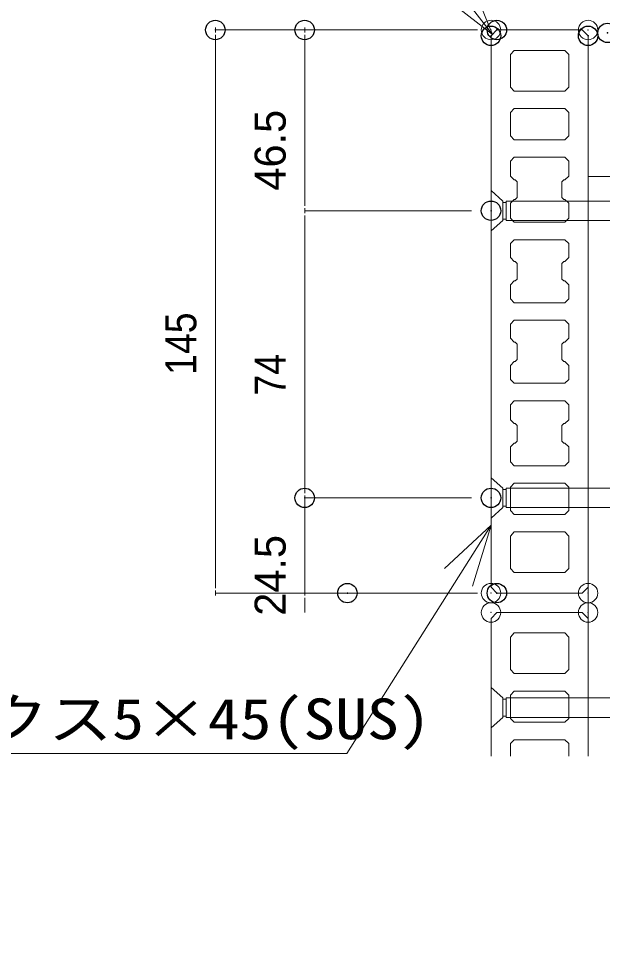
# Model space of a CAD drawing. Units: millimetres, scale not verified. Extents: x -450 to 450, y -136 to 136.
# Drawn here: x 293.65 to 323.74, y 53.2 to 100.45 of the extents above; entities that cross this region are included whole.
import ezdxf
from ezdxf.enums import TextEntityAlignment as Align

# ---------------------------------------------------------------- set-up
doc = ezdxf.new("R2010")
doc.units = ezdxf.units.MM
doc.header["$LTSCALE"] = 2
doc.header["$PDMODE"] = 32
doc.header["$PDSIZE"] = 1
for name, color, linetype, lineweight in [('0-0_一般', 4, 'Continuous', 9), ('0-1_デッキ', 4, 'Continuous', 9), ('0-4_文字', 4, 'Continuous', 9), ('0-5_幕板下地', 1, 'Continuous', 9), ('0-6_ビス', 4, 'Continuous', 9), ('0-9_寸法', 7, 'Continuous', 9), ('0-A_0', 2, 'Continuous', 9)]:
    doc.layers.add(name, color=color, linetype=linetype, lineweight=lineweight)
doc.layers.add('0-B_Defpoints', color=7, linetype='Continuous')
doc.styles.add('Osaka', font='')
doc.styles.add('ＭＳ ゴシック', font='')
doc.styles.get('Osaka').set_extended_font_data('Osaka')
doc.styles.get('ＭＳ ゴシック').set_extended_font_data('MS Gothic')

# ---------------------------------------------------------------- blocks, each defined once
blk = doc.blocks.new('グループ-29-1')
at = {"layer": '0-5_幕板下地', "color": 4}
for p, q in [((10751, -4111.93), (10751, -4410.53)), ((10817.8, -4111.93), (10751, -4111.93))]:
    blk.add_line(p, q, dxfattribs=at)
at = {"layer": '0-5_幕板下地', "color": 7}
blk.add_line((10751, -4283.95), (10751, -4286.56), dxfattribs=at)
blk = doc.blocks.new('_DOT')
at = {"layer": '0-A_0', "color": 7}
for p, q in [((-1, 0), (-2, 0)), ((-0.5, 0), (0.5, 0))]:
    blk.add_line(p, q, dxfattribs=at)
blk = doc.blocks.new('グループ-294-1')
at = {"layer": '0-6_ビス'}
for p, q in [((10708.87, -4125.3), (10707.07, -4125.3)), ((10707.07, -4133.91), (10708.87, -4133.91))]:
    blk.add_line(p, q, dxfattribs=at)
for points in [[(10707.07, -4134.61), (10701, -4140.01), (10701, -4119.21), (10707.07, -4124.61)], [(10708.87, -4134.61), (10785.37, -4134.61), (10791, -4129.61), (10785.37, -4124.61), (10708.87, -4124.61)]]:
    blk.add_lwpolyline(points, close=True, dxfattribs=at)
blk = doc.blocks.new('グループ-295-1')
at = {"layer": '0-6_ビス'}
for p, q in [((10708.87, -4273.2), (10707.07, -4273.2)), ((10707.07, -4281.82), (10708.87, -4281.82))]:
    blk.add_line(p, q, dxfattribs=at)
for points in [[(10707.07, -4282.51), (10701, -4287.91), (10701, -4267.11), (10707.07, -4272.51)], [(10708.87, -4282.51), (10785.37, -4282.51), (10791, -4277.51), (10785.37, -4272.51), (10708.87, -4272.51)]]:
    blk.add_lwpolyline(points, close=True, dxfattribs=at)
blk = doc.blocks.new('グループ-296-1')
at = {"layer": '0-0_一般'}
for points in [[(10704.02, -4326.53), (10747.98, -4326.53), (10751, -4323.51), (10751, -4039.55), (10747.98, -4036.53), (10704.02, -4036.53), (10701, -4039.55), (10701, -4323.51)], [(10713, -4068.03), (10711, -4065.9), (10711, -4049.17), (10713, -4047.03), (10739, -4047.03), (10741, -4049.17), (10741, -4065.9), (10739, -4068.03)], [(10711, -4079.03), (10713, -4077.03), (10739, -4077.03), (10741, -4079.03), (10741, -4091.04), (10739, -4093.04), (10713, -4093.04), (10711.01, -4091.04)], [(10714.5, -4122.78), (10714.5, -4114.78), (10713.5, -4113.78), (10713, -4113.78), (10711, -4111.78), (10711, -4104.03), (10713, -4102.03), (10739, -4102.03), (10741, -4104.03), (10741, -4111.78), (10739, -4113.78), (10738.5, -4113.78), (10737.5, -4114.78), (10737.5, -4122.78), (10738.5, -4123.78), (10739, -4123.78), (10741, -4125.78), (10741, -4133.53), (10739, -4135.53), (10713, -4135.53), (10711, -4133.53), (10711, -4125.78), (10713, -4123.78), (10713.5, -4123.78)], [(10713, -4165.78), (10713.5, -4165.78), (10714.5, -4164.78), (10714.5, -4156.78), (10713.5, -4155.78), (10713, -4155.78), (10711, -4153.78), (10711, -4146.53), (10713, -4144.53), (10739, -4144.53), (10741, -4146.53), (10741, -4153.78), (10739, -4155.78), (10738.5, -4155.78), (10737.5, -4156.78), (10737.5, -4164.78), (10738.5, -4165.78), (10739, -4165.78), (10741, -4167.78), (10741, -4175.03), (10739, -4177.03), (10713, -4177.03), (10711, -4175.03), (10711, -4167.78)], [(10739, -4218.5), (10713, -4218.5), (10711, -4216.5), (10711, -4209.26), (10713, -4207.26), (10713.5, -4207.26), (10714.5, -4206.26), (10714.5, -4198.26), (10713.5, -4197.26), (10713, -4197.26), (10711, -4195.26), (10711, -4188.01), (10713, -4186.01), (10739, -4186.01), (10741, -4188.01), (10741, -4195.26), (10739, -4197.26), (10738.5, -4197.26), (10737.5, -4198.26), (10737.5, -4206.26), (10738.5, -4207.26), (10739, -4207.26), (10741, -4209.26), (10741, -4216.5)], [(10738.5, -4239.25), (10737.5, -4240.25), (10737.5, -4248.25), (10738.5, -4249.25), (10739, -4249.25), (10741, -4251.25), (10741, -4259), (10739, -4261), (10713, -4261), (10711, -4259), (10711, -4251.25), (10713, -4249.25), (10713.5, -4249.25), (10714.5, -4248.25), (10714.5, -4240.25), (10713.5, -4239.25), (10713, -4239.25), (10711, -4237.25), (10711, -4229.5), (10713, -4227.5), (10739, -4227.5), (10741, -4229.5), (10741, -4237.25), (10739, -4239.25)], [(10739, -4270), (10741, -4272), (10741, -4284.01), (10739, -4286.01), (10713, -4286.01), (10711, -4284.01), (10711.01, -4272), (10713, -4270)], [(10711, -4297.14), (10713, -4295), (10739, -4295), (10741, -4297.14), (10741, -4313.87), (10739, -4316), (10713, -4316), (10711, -4313.87)]]:
    blk.add_lwpolyline(points, close=True, dxfattribs=at)
at = {"layer": '0-0_一般', "color": 1}
for p in [(10701, -4036.53), (10751, -4036.53), (10701, -4326.53), (10751, -4326.53)]:
    blk.add_point(p, dxfattribs=at)
blk = doc.blocks.new('グループ-301-1')
at = {"layer": '0-0_一般'}
for p, q in [((10704.02, -4336.53), (10701, -4339.55)), ((10747.98, -4336.53), (10704.02, -4336.53)), ((10751, -4339.55), (10747.98, -4336.53)), ((10701, -4339.55), (10701, -4410.53)), ((10751, -4410.53), (10751, -4339.55)), ((10711, -4404.03), (10713, -4402.03)), ((10713, -4402.03), (10739, -4402.03)), ((10739, -4402.03), (10741, -4404.03)), ((10711, -4410.53), (10711, -4404.03)), ((10741, -4404.03), (10741, -4410.53)), ((10701, -4538.53), (10701, -4623.51)), ((10713, -4539.25), (10712.28, -4538.53)), ((10713.5, -4539.25), (10713, -4539.25)), ((10714.5, -4540.25), (10713.5, -4539.25)), ((10738.5, -4539.25), (10737.5, -4540.25)), ((10739, -4539.25), (10738.5, -4539.25)), ((10739.72, -4538.53), (10739, -4539.25)), ((10751, -4623.51), (10751, -4538.53)), ((10714.5, -4548.25), (10714.5, -4540.25)), ((10737.5, -4540.25), (10737.5, -4548.25)), ((10711, -4551.25), (10713, -4549.25)), ((10713, -4549.25), (10713.5, -4549.25)), ((10713.5, -4549.25), (10714.5, -4548.25)), ((10737.5, -4548.25), (10738.5, -4549.25)), ((10738.5, -4549.25), (10739, -4549.25)), ((10739, -4549.25), (10741, -4551.25)), ((10711, -4559), (10711, -4551.25)), ((10741, -4551.25), (10741, -4559)), ((10713, -4561), (10711, -4559)), ((10739, -4561), (10713, -4561)), ((10741, -4559), (10739, -4561)), ((10701, -4623.51), (10704.02, -4626.53)), ((10747.98, -4626.53), (10751, -4623.51)), ((10704.02, -4626.53), (10747.98, -4626.53))]:
    blk.add_line(p, q, dxfattribs=at)
at = {"layer": '0-0_一般', "color": 1}
for p in [(10701, -4336.53), (10751, -4336.53), (10701, -4626.53), (10751, -4626.53)]:
    blk.add_point(p, dxfattribs=at)
at = {"layer": '0-1_デッキ'}
for p, q in [((10711, -4349.17), (10713, -4347.03)), ((10711, -4365.9), (10711, -4349.17)), ((10713, -4347.03), (10739, -4347.03)), ((10739, -4347.03), (10741, -4349.17)), ((10741, -4349.17), (10741, -4365.9)), ((10713, -4368.03), (10711, -4365.9)), ((10739, -4368.03), (10713, -4368.03)), ((10741, -4365.9), (10739, -4368.03)), ((10711, -4379.03), (10713, -4377.03)), ((10711.01, -4391.04), (10711, -4379.03)), ((10713, -4377.03), (10739, -4377.03)), ((10739, -4377.03), (10741, -4379.03)), ((10741, -4379.03), (10741, -4391.04)), ((10713, -4393.04), (10711.01, -4391.04)), ((10739, -4393.04), (10713, -4393.04)), ((10741, -4391.04), (10739, -4393.04)), ((10711, -4584.01), (10711.01, -4572)), ((10711.01, -4572), (10713, -4570)), ((10713, -4570), (10739, -4570)), ((10739, -4570), (10741, -4572)), ((10741, -4572), (10741, -4584.01)), ((10713, -4586.01), (10711, -4584.01)), ((10739, -4586.01), (10713, -4586.01)), ((10741, -4584.01), (10739, -4586.01)), ((10711, -4597.14), (10713, -4595)), ((10713, -4595), (10739, -4595)), ((10739, -4595), (10741, -4597.14)), ((10711, -4613.87), (10711, -4597.14)), ((10741, -4597.14), (10741, -4613.87)), ((10713, -4616), (10711, -4613.87)), ((10741, -4613.87), (10739, -4616)), ((10739, -4616), (10713, -4616))]:
    blk.add_line(p, q, dxfattribs=at)
blk = doc.blocks.new('グループ-302-1')
at = {"layer": '0-6_ビス'}
for p, q in [((10707.07, -4381.24), (10708.87, -4381.24)), ((10708.87, -4389.86), (10707.07, -4389.86))]:
    blk.add_line(p, q, dxfattribs=at)
for points in [[(10707.07, -4380.55), (10701, -4375.15), (10701, -4395.95), (10707.07, -4390.55)], [(10708.87, -4380.55), (10785.37, -4380.55), (10791, -4385.55), (10785.37, -4390.55), (10708.87, -4390.55)]]:
    blk.add_lwpolyline(points, close=True, dxfattribs=at)

msp = doc.modelspace()

# ---------------------------------------------------------------- linework, layer by layer
at = {"layer": '0-4_文字', "color": 7}
for p, q in [((313.566, 105.421), (318.069, 99.621)), ((310.573, 62.59), (317.993, 74.347)), ((310.573, 62.59), (282.307, 62.59)), ((310.573, 62.59), (282.307, 62.59))]:
    msp.add_line(p, q, dxfattribs=at)
at = {"layer": '0-4_文字'}
msp.add_line((310.573, 62.59), (317.993, 74.347), dxfattribs=at)
at = {"layer": '0-4_文字', "color": 7}
for points in [[(316.838, 102.668), (318.069, 99.621), (315.479, 101.644)], [(315.589, 72.105), (317.993, 74.347), (317.032, 71.203)]]:
    msp.add_lwpolyline(points, dxfattribs=at)
at = {"layer": '0-4_文字'}
msp.add_lwpolyline([(315.589, 72.105), (317.993, 74.347), (317.032, 71.203)], dxfattribs=at)
at = {"layer": '0-9_寸法'}
for p, q in [((317.295, 99.847), (303.794, 99.847)), ((317.295, 99.847), (308.394, 99.847)), ((303.794, 71.348), (303.794, 99.346)), ((308.394, 91.04), (308.394, 99.346)), ((316.993, 90.539), (308.394, 90.539)), ((316.993, 90.539), (308.394, 90.539)), ((308.394, 90.039), (308.394, 76.25)), ((308.394, 76.25), (308.394, 76.751)), ((316.993, 75.749), (308.394, 75.749)), ((316.993, 75.749), (308.394, 75.749)), ((308.394, 70.847), (308.394, 75.749)), ((317.293, 70.847), (303.794, 70.847)), ((309.594, 70.847), (308.394, 70.847)), ((308.394, 70.347), (308.394, 69.846))]:
    msp.add_line(p, q, dxfattribs=at)
at = {"layer": '0-B_Defpoints'}
for p in [(303.794, 99.847), (308.394, 99.847), (318.295, 99.847), (323.993, 99.696), (317.993, 99.545), (322.993, 99.545), (317.993, 90.539), (308.394, 75.749), (317.993, 75.749), (310.594, 70.847), (318.293, 70.847)]:
    msp.add_point(p, dxfattribs=at)

# ---------------------------------------------------------------- block references
at = {"layer": '0-1_デッキ', "xscale": 0.1, "yscale": 0.1}
for name in ['グループ-296-1', 'グループ-301-1']:
    msp.add_blockref(name, (-752.107, 503.5), dxfattribs=at)
at = {"layer": '0-5_幕板下地', "xscale": 0.1, "yscale": 0.1}
msp.add_blockref('グループ-29-1', (-752.107, 503.5), dxfattribs=at)
at = {"layer": '0-6_ビス', "xscale": 0.1, "yscale": 0.1}
for name in ['グループ-294-1', 'グループ-295-1', 'グループ-302-1']:
    msp.add_blockref(name, (-752.107, 503.5), dxfattribs=at)
at = {"layer": '0-9_寸法', "xscale": 0.2503723, "yscale": 0.2503723}
for p, rotation in [((303.794, 99.847), 90), ((308.394, 99.847), 90), ((308.394, 90.539), 270), ((308.394, 90.539), 90), ((308.394, 75.749), 270), ((308.394, 75.749), 270), ((303.794, 70.847), 270), ((308.394, 70.847), 90)]:
    msp.add_blockref('_DOT', p, dxfattribs=dict(at, rotation=rotation))

# ---------------------------------------------------------------- texts
at = {"layer": '0-4_文字', "color": 7, "style": 'ＭＳ ゴシック', "width": 1.15}
msp.add_text('サラテクス5×45(SUS)', height=2.097, dxfattribs=at).set_placement((282.035, 62.692), align=Align.BOTTOM_LEFT)
at = {"layer": '0-9_寸法', "style": 'Osaka'}
for s, p in [('46.5', (307.894, 91.574)), ('24.5', (307.894, 69.679))]:
    msp.add_text(s, height=1.598, rotation=90, dxfattribs=at).set_placement(p, align=Align.BOTTOM_LEFT)
at = {"layer": '0-9_寸法', "style": 'Osaka', "width": 0.9}
for s, p in [('145', (303.294, 82.089)), ('74', (307.894, 81.024))]:
    msp.add_text(s, height=1.598, rotation=90, dxfattribs=at).set_placement(p, align=Align.BOTTOM_LEFT)

doc.saveas('drawing.dxf')
